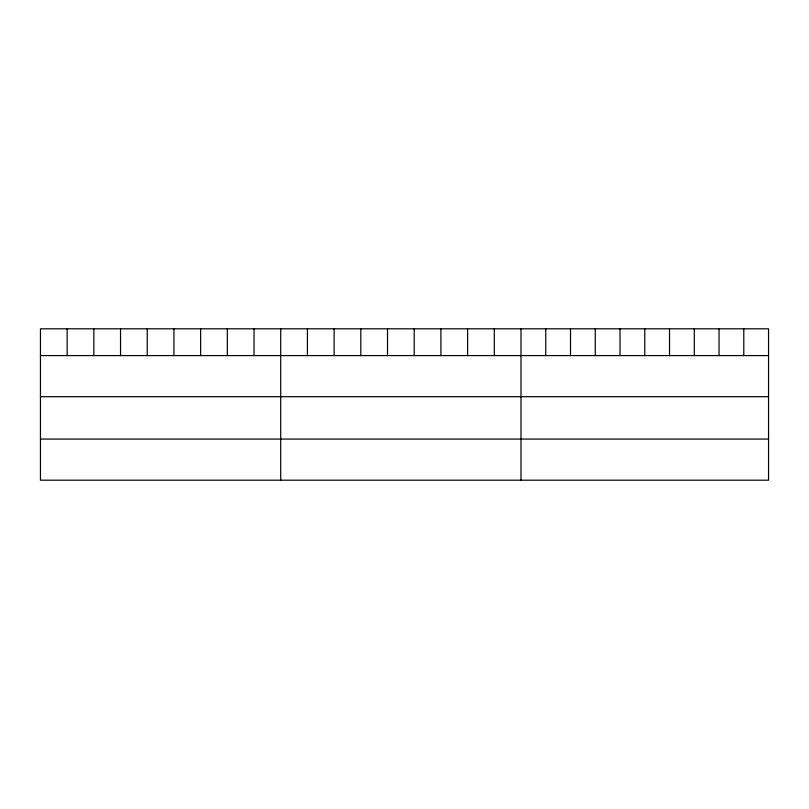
<?xml version="1.0" encoding="UTF-8"?>
<svg xmlns="http://www.w3.org/2000/svg" width="809" height="809" viewBox="0 0 809 809"><rect width="100%" height="100%" fill="white"/><g stroke="black" fill="none" stroke-linecap="round" stroke-linejoin="round"><path stroke-width="1.21" d="M768.55 355.586L768.55 480.192L40.45 480.192L40.45 328.808L768.55 328.808L768.55 355.586L40.45 355.586M40.45 396.703L768.55 396.703M40.45 439.065L768.55 439.065M743.795 328.808L743.795 355.586M719.039 328.808L719.039 355.586M694.284 328.808L694.284 355.586M669.528 328.808L669.528 355.586M644.773 328.808L644.773 355.586M620.018 328.808L620.018 355.586M595.262 328.808L595.262 355.586M570.507 328.808L570.507 355.586M545.751 328.808L545.751 355.586M520.996 328.808L520.996 480.192M494.299 328.808L494.299 355.586M467.602 328.808L467.602 355.586M440.905 328.808L440.905 355.586M414.208 328.808L414.208 355.586M387.511 328.808L387.511 355.586M360.814 328.808L360.814 355.586M334.117 328.808L334.117 355.586M307.42 328.808L307.42 355.586M280.723 328.808L280.723 480.192M254.026 328.808L254.026 355.586M227.329 328.808L227.329 355.586M200.632 328.808L200.632 355.586M173.935 328.808L173.935 355.586M147.238 328.808L147.238 355.586M120.541 328.808L120.541 355.586M93.844 328.808L93.844 355.586M67.147 328.808L67.147 355.586"/></g></svg>
